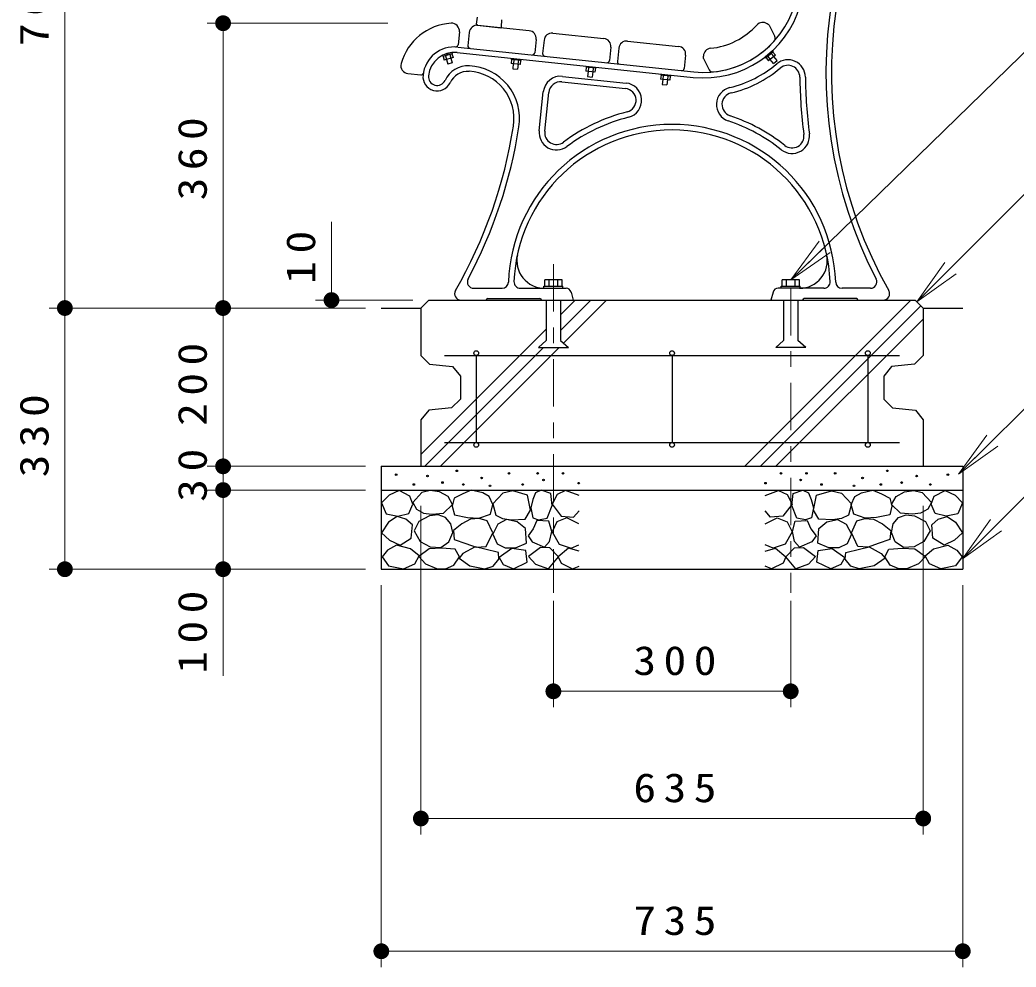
# Model space of a CAD drawing. Units: millimetres on the paper, scale 1:20. Extents: x -365 to 12, y -47 to 257.
# Drawn here: x -148.4 to -85.4, y 61.9 to 121.8 of the extents above; entities that cross this region are included whole.
import ezdxf

# ---------------------------------------------------------------- set-up
doc = ezdxf.new("R2010")
doc.units = ezdxf.units.MM
doc.linetypes.add('USER2', pattern=[6, 3, -1, 1, -1])
doc.layers.add('LY_1', color=7, linetype='Continuous', lineweight=25)
doc.styles.add('ＭＳ ゴシック', font='')
doc.styles.get('ＭＳ ゴシック').set_extended_font_data('MS Gothic')

# ---------------------------------------------------------------- blocks, each defined once
blk = doc.blocks.new('filled_dot')
at = {"color": 0, "linetype": 'Continuous', "lineweight": -2, "const_width": 1.25}
blk.add_lwpolyline([(-0.625, 0, 1), (0.625, 0, 1)], format="xyb", close=True, dxfattribs=at)

msp = doc.modelspace()

# ---------------------------------------------------------------- linework, layer by layer
at = {"layer": 'LY_1', "lineweight": 13}
for p, q in [((-145.558, 103.586), (-145.558, 141.586)), ((-125.141, 121.58), (-136.558, 121.58)), ((-135.558, 104.086), (-135.558, 121.58)), ((-128.707, 103.586), (-128.707, 109.035)), ((-99.683, 105.361), (-97.882, 107.812)), ((-99.683, 105.361), (-97.533, 107.454)), ((-97.184, 107.095), (-99.683, 105.361)), ((-91.709, 103.987), (-89.94, 106.461)), ((-91.709, 103.987), (-89.586, 106.107)), ((-89.233, 105.754), (-91.709, 103.987)), ((-123.558, 104.086), (-129.707, 104.086)), ((-114.233, 102.169), (-112.316, 104.086)), ((-114.233, 103.159), (-113.306, 104.086)), ((-114.045, 101.367), (-111.326, 104.086)), ((-102.593, 93.586), (-92.093, 104.086)), ((-126.558, 103.586), (-146.558, 103.586)), ((-145.558, 87.086), (-145.558, 103.586)), ((-135.558, 93.586), (-135.558, 103.586)), ((-101.603, 93.586), (-91.455, 103.734)), ((-100.613, 93.586), (-91.308, 102.891)), ((-123.058, 94.334), (-115.133, 102.259)), ((-122.816, 93.586), (-115.316, 101.086)), ((-121.826, 93.586), (-114.326, 101.086)), ((-89.069, 93.1), (-87.286, 95.564)), ((-89.069, 93.1), (-86.934, 95.208)), ((-86.583, 94.852), (-89.069, 93.1)), ((-126.558, 93.586), (-136.558, 93.586)), ((-135.558, 92.086), (-135.558, 93.586)), ((-126.558, 92.086), (-136.558, 92.086)), ((-135.558, 80.344), (-135.558, 92.086)), ((-123.058, 91.086), (-123.058, 70.335)), ((-91.308, 91.086), (-91.308, 70.335)), ((-88.826, 87.744), (-87.058, 90.219)), ((-88.826, 87.744), (-86.705, 89.865)), ((-86.351, 89.511), (-88.826, 87.744)), ((-126.558, 87.086), (-146.558, 87.086)), ((-125.558, 86.086), (-125.558, 61.949)), ((-88.808, 86.086), (-88.808, 61.949)), ((-114.683, 85.086), (-114.683, 78.372)), ((-99.683, 85.086), (-99.683, 78.372)), ((-99.683, 79.372), (-114.683, 79.372)), ((-91.308, 71.335), (-123.058, 71.335)), ((-88.808, 62.949), (-125.558, 62.949))]:
    msp.add_line(p, q, dxfattribs=at)
at = {"layer": 'LY_1'}
for p, q in [((-119.547, 121.516), (-119.476, 121.954)), ((-117.957, 121.343), (-117.932, 121.788)), ((-120.624, 121.028), (-120.709, 120.219)), ((-119.998, 121.004), (-120.087, 120.159)), ((-119.503, 121.458), (-118.012, 121.296)), ((-119.448, 121.449), (-116.216, 121.11)), ((-114.724, 120.953), (-111.492, 120.613)), ((-115.771, 120.56), (-115.86, 119.715)), ((-115.274, 120.508), (-115.363, 119.662)), ((-110, 120.456), (-106.768, 120.117)), ((-121.101, 119.727), (-121.686, 119.554)), ((-121.08, 119.656), (-121.665, 119.482)), ((-121.435, 119.628), (-121.394, 119.562)), ((-121.331, 119.581), (-121.371, 119.647)), ((-121.101, 119.727), (-121.08, 119.655)), ((-121.095, 119.651), (-121.024, 119.411)), ((-120.76, 119.727), (-105.843, 118.159)), ((-120.724, 120.075), (-105.806, 118.507)), ((-111.047, 120.064), (-111.136, 119.218)), ((-110.55, 120.011), (-110.639, 119.166)), ((-100.839, 119.828), (-101.304, 119.434)), ((-100.791, 119.771), (-101.256, 119.377)), ((-100.99, 119.602), (-101.054, 119.646)), ((-100.913, 119.667), (-100.752, 119.477)), ((-100.839, 119.828), (-100.791, 119.771)), ((-100.803, 119.761), (-100.641, 119.57)), ((-121.686, 119.554), (-121.665, 119.482)), ((-121.649, 119.487), (-121.578, 119.247)), ((-121.024, 119.411), (-121.578, 119.247)), ((-121.511, 119.528), (-121.44, 119.288)), ((-121.445, 119.287), (-121.361, 119.002)), ((-121.073, 119.087), (-121.361, 119.002)), ((-121.234, 119.61), (-121.163, 119.37)), ((-121.157, 119.372), (-121.073, 119.087)), ((-117.326, 119.291), (-117.352, 119.042)), ((-116.778, 118.982), (-117.352, 119.042)), ((-117.334, 119.367), (-117.342, 119.292)), ((-116.735, 119.228), (-117.342, 119.292)), ((-117.214, 119.027), (-117.248, 118.704)), ((-117.182, 119.276), (-117.208, 119.027)), ((-117.074, 119.34), (-117.062, 119.263)), ((-116.996, 119.256), (-117.008, 119.333)), ((-116.916, 118.996), (-116.95, 118.673)), ((-116.895, 119.245), (-116.921, 118.997)), ((-116.752, 119.23), (-116.778, 118.982)), ((-116.728, 119.303), (-116.735, 119.229)), ((-106.323, 119.567), (-106.412, 118.722)), ((-101.305, 119.434), (-101.256, 119.377)), ((-101.244, 119.387), (-101.082, 119.197)), ((-101.133, 119.481), (-100.972, 119.29)), ((-101.105, 119.603), (-101.041, 119.559)), ((-100.642, 119.57), (-101.082, 119.197)), ((-100.766, 119.038), (-100.976, 119.286)), ((-100.766, 119.038), (-100.537, 119.233)), ((-100.537, 119.232), (-100.747, 119.48)), ((-123.875, 118.395), (-123.066, 118.31)), ((-117.248, 118.704), (-116.95, 118.673)), ((-112.602, 118.794), (-112.628, 118.545)), ((-112.054, 118.485), (-112.628, 118.545)), ((-112.61, 118.87), (-112.618, 118.796)), ((-112.011, 118.732), (-112.618, 118.796)), ((-112.49, 118.531), (-112.524, 118.208)), ((-112.458, 118.779), (-112.484, 118.53)), ((-112.35, 118.843), (-112.338, 118.766)), ((-112.272, 118.759), (-112.284, 118.836)), ((-112.192, 118.5), (-112.226, 118.176)), ((-112.171, 118.749), (-112.197, 118.5)), ((-112.028, 118.734), (-112.054, 118.485)), ((-112.004, 118.807), (-112.011, 118.732)), ((-107.886, 118.374), (-107.894, 118.299)), ((-114.147, 117.876), (-110.127, 117.453)), ((-114.11, 118.224), (-110.091, 117.801)), ((-112.524, 118.208), (-112.226, 118.176)), ((-107.878, 118.298), (-107.904, 118.049)), ((-107.33, 117.989), (-107.904, 118.049)), ((-107.288, 118.235), (-107.894, 118.299)), ((-107.766, 118.034), (-107.8, 117.711)), ((-107.734, 118.282), (-107.76, 118.034)), ((-107.626, 118.347), (-107.614, 118.27)), ((-107.548, 118.263), (-107.56, 118.34)), ((-107.468, 118.003), (-107.502, 117.68)), ((-107.447, 118.252), (-107.473, 118.004)), ((-107.304, 118.237), (-107.33, 117.989)), ((-107.28, 118.31), (-107.287, 118.236)), ((-115.578, 114.788), (-115.319, 117.245)), ((-115.23, 114.751), (-114.971, 117.208)), ((-107.8, 117.711), (-107.502, 117.68)), ((-114.134, 105.361), (-115.231, 105.361)), ((-115.231, 104.961), (-115.231, 105.361)), ((-114.957, 104.961), (-114.957, 105.361)), ((-114.409, 104.961), (-114.409, 105.361)), ((-114.134, 104.961), (-114.134, 105.361)), ((-100.231, 104.961), (-100.231, 105.361)), ((-99.134, 105.361), (-100.231, 105.361)), ((-99.957, 104.961), (-99.957, 105.361)), ((-99.409, 104.961), (-99.409, 105.361)), ((-99.134, 104.961), (-99.134, 105.361)), ((-119.716, 104.836), (-117.925, 104.836)), ((-116.774, 104.836), (-113.883, 104.836)), ((-115.283, 104.836), (-115.283, 104.961)), ((-115.283, 104.961), (-114.083, 104.961)), ((-114.083, 104.836), (-114.083, 104.961)), ((-113.569, 104.595), (-113.433, 104.086)), ((-100.796, 104.595), (-100.933, 104.086)), ((-97.591, 104.836), (-100.482, 104.836)), ((-100.283, 104.836), (-100.283, 104.961)), ((-100.283, 104.961), (-99.083, 104.961)), ((-99.083, 104.836), (-99.083, 104.961)), ((-94.637, 104.836), (-96.44, 104.836)), ((-122.558, 104.086), (-123.058, 103.586)), ((-122.558, 104.086), (-91.808, 104.086)), ((-118.833, 104.186), (-115.533, 104.186)), ((-115.133, 104.086), (-115.133, 101.536)), ((-114.233, 104.086), (-114.233, 101.536)), ((-100.133, 104.086), (-100.133, 101.536)), ((-99.233, 104.086), (-99.233, 101.536)), ((-95.533, 104.186), (-98.833, 104.186)), ((-91.808, 104.086), (-91.308, 103.586)), ((-125.558, 103.586), (-123.058, 103.586)), ((-123.058, 103.586), (-123.058, 100.586)), ((-91.308, 103.586), (-88.808, 103.586)), ((-91.308, 103.586), (-91.308, 100.586)), ((-115.633, 101.086), (-115.133, 101.536)), ((-114.233, 101.536), (-113.733, 101.086)), ((-100.133, 101.536), (-100.633, 101.086)), ((-98.733, 101.086), (-99.233, 101.536)), ((-115.633, 101.086), (-113.733, 101.086)), ((-98.733, 101.086), (-100.633, 101.086)), ((-123.058, 100.586), (-122.502, 100.031)), ((-121.558, 100.586), (-92.808, 100.586)), ((-119.558, 100.586), (-119.558, 95.086)), ((-107.183, 100.586), (-107.183, 95.086)), ((-94.808, 100.586), (-94.808, 95.086)), ((-91.308, 100.586), (-91.863, 100.031)), ((-122.502, 100.031), (-121.055, 99.886)), ((-121.055, 99.886), (-120.558, 99.278)), ((-93.31, 99.886), (-93.808, 99.278)), ((-91.863, 100.031), (-93.31, 99.886)), ((-120.558, 99.278), (-120.558, 97.836)), ((-93.808, 99.278), (-93.808, 97.836)), ((-120.558, 97.836), (-121.113, 97.281)), ((-93.808, 97.836), (-93.252, 97.28)), ((-122.56, 97.136), (-123.058, 96.528)), ((-121.113, 97.281), (-122.56, 97.136)), ((-93.252, 97.281), (-91.805, 97.136)), ((-91.805, 97.136), (-91.308, 96.528)), ((-123.058, 96.528), (-123.058, 93.586)), ((-91.308, 96.528), (-91.308, 93.586)), ((-121.558, 95.086), (-92.808, 95.086)), ((-125.558, 93.586), (-125.558, 87.086)), ((-125.558, 93.586), (-88.808, 93.586)), ((-88.808, 93.586), (-88.808, 87.086)), ((-125.558, 92.086), (-88.808, 92.086)), ((-125.558, 87.086), (-88.808, 87.086))]:
    msp.add_line(p, q, dxfattribs=at)
at = {"layer": 'LY_1', "color": 21}
for p, q in [((-101.046, 121.45), (-101.164, 121.536)), ((-101.046, 121.45), (-100.686, 120.736)), ((-105.197, 119.353), (-105.196, 119.499)), ((-105.197, 119.353), (-104.836, 118.639))]:
    msp.add_line(p, q, dxfattribs=at)
at = {"layer": 'LY_1', "linetype": 'USER2', "lineweight": 13}
for p, q in [((-114.683, 106.361), (-114.683, 85.586)), ((-99.683, 104.861), (-99.683, 85.586))]:
    msp.add_line(p, q, dxfattribs=at)
at = {"layer": 'LY_1', "lineweight": 13}
for points in [[(-99.683, 105.361), (-83.535, 121.08), (-44.24, 121.08)], [(-91.709, 103.987), (-83.314, 112.375), (-58.945, 112.375)], [(-89.069, 93.1), (-83.154, 98.941), (-40.859, 98.941)], [(-88.826, 87.744), (-83.154, 93.416), (-76.638, 93.416)]]:
    msp.add_lwpolyline(points, dxfattribs=at)
at = {"layer": 'LY_1'}
for points in [[(-124.435, 92.056), (-125.069, 91.755), (-125.544, 91.28), (-125.243, 90.583), (-124.515, 90.44), (-123.818, 90.599), (-123.564, 91.185), (-123.754, 91.692)], [(-122.464, 92.061), (-122.991, 91.926), (-123.572, 91.29), (-123.343, 90.871), (-122.885, 90.634), (-122.37, 90.561), (-121.626, 90.628), (-121.059, 91.169), (-121.343, 91.669), (-121.876, 91.979)], [(-119.873, 92.071), (-120.41, 91.847), (-120.956, 91.579), (-121.073, 91.078), (-120.938, 90.514), (-120.115, 90.353), (-119.39, 90.308), (-118.665, 90.567), (-118.513, 91.176), (-118.746, 91.686), (-119.148, 91.91)], [(-117.253, 92.044), (-117.884, 91.884), (-118.514, 91.216), (-118.329, 90.499), (-117.889, 90.283), (-117.328, 90.215), (-116.462, 90.24), (-116.129, 90.808), (-116.314, 91.773)], [(-115.981, 91.495), (-116.116, 90.972), (-115.99, 90.34), (-115.62, 90.214), (-115.069, 90.304), (-114.763, 91.116), (-114.844, 91.874), (-115.458, 92.082), (-115.81, 91.902)], [(-98.385, 91.495), (-98.249, 90.972), (-98.376, 90.34), (-98.746, 90.214), (-99.296, 90.304), (-99.603, 91.116), (-99.522, 91.874), (-98.908, 92.082), (-98.556, 91.902)], [(-97.112, 92.044), (-96.482, 91.884), (-95.851, 91.216), (-96.037, 90.499), (-96.477, 90.283), (-97.038, 90.215), (-97.903, 90.24), (-98.237, 90.808), (-98.052, 91.773)], [(-94.492, 92.071), (-93.955, 91.847), (-93.41, 91.579), (-93.293, 91.078), (-93.427, 90.514), (-94.251, 90.353), (-94.976, 90.308), (-95.701, 90.567), (-95.853, 91.176), (-95.62, 91.686), (-95.217, 91.91)], [(-91.901, 92.061), (-91.374, 91.926), (-90.793, 91.29), (-91.023, 90.871), (-91.48, 90.634), (-91.996, 90.561), (-92.739, 90.628), (-93.307, 91.169), (-93.023, 91.669), (-92.49, 91.979)], [(-89.93, 92.056), (-89.297, 91.755), (-88.821, 91.28), (-89.122, 90.583), (-89.851, 90.44), (-90.548, 90.599), (-90.802, 91.185), (-90.612, 91.692)], [(-124.562, 90.409), (-125.101, 90.06), (-125.544, 89.379), (-125.037, 88.919), (-124.372, 88.603), (-123.675, 89.046), (-123.596, 89.886), (-124.004, 90.248)], [(-123.099, 88.844), (-122.478, 88.499), (-121.802, 88.452), (-121.289, 88.814), (-121.045, 89.412), (-121.157, 89.949), (-121.505, 90.358), (-121.971, 90.522), (-122.505, 90.466), (-123.195, 90.097), (-123.491, 89.52)], [(-119.923, 90.24), (-120.478, 89.943), (-121.005, 89.524), (-120.951, 88.97), (-120.207, 88.7), (-119.572, 88.483), (-118.923, 88.51), (-118.518, 89.375), (-118.869, 90.132), (-119.373, 90.296)], [(-117.64, 90.233), (-118.184, 89.924), (-118.517, 89.305), (-118.245, 88.687), (-117.72, 88.439), (-117.083, 88.44), (-116.391, 88.737), (-116.453, 89.664), (-116.976, 90.086)], [(-115.728, 90.163), (-115.963, 89.644), (-116.284, 89.187), (-116.025, 88.816), (-115.246, 88.482), (-114.919, 88.843), (-114.789, 89.471), (-114.974, 90.126)], [(-98.638, 90.163), (-98.403, 89.644), (-98.081, 89.187), (-98.341, 88.816), (-99.12, 88.482), (-99.447, 88.843), (-99.577, 89.471), (-99.392, 90.126)], [(-96.726, 90.233), (-96.182, 89.924), (-95.848, 89.305), (-96.12, 88.687), (-96.645, 88.439), (-97.282, 88.44), (-97.975, 88.737), (-97.913, 89.664), (-97.39, 90.086)], [(-94.442, 90.24), (-93.888, 89.943), (-93.361, 89.524), (-93.415, 88.97), (-94.158, 88.7), (-94.794, 88.483), (-95.442, 88.51), (-95.848, 89.375), (-95.496, 90.132), (-94.993, 90.296)], [(-91.266, 88.844), (-91.888, 88.499), (-92.564, 88.452), (-93.077, 88.814), (-93.321, 89.412), (-93.209, 89.949), (-92.861, 90.358), (-92.395, 90.522), (-91.861, 90.466), (-91.171, 90.097), (-90.874, 89.52)], [(-89.804, 90.409), (-89.265, 90.06), (-88.821, 89.379), (-89.328, 88.919), (-89.994, 88.603), (-90.691, 89.046), (-90.77, 89.886), (-90.362, 90.248)], [(-124.603, 88.612), (-125.172, 88.293), (-125.51, 87.87), (-125.106, 87.304), (-124.164, 87.101), (-123.448, 87.42), (-123.175, 87.925), (-123.714, 88.381)], [(-121.748, 88.405), (-122.532, 88.364), (-123.194, 87.891), (-122.762, 87.432), (-122.072, 87.121), (-121.507, 87.113), (-120.964, 87.337), (-120.626, 87.864), (-120.883, 88.351)], [(-119.633, 88.496), (-120.403, 88.077), (-120.646, 87.78), (-119.957, 87.294), (-119.011, 87.104), (-118.481, 87.288), (-118.132, 87.712), (-118.16, 88.131), (-119.024, 88.361)], [(-117.311, 88.388), (-118.114, 87.832), (-117.856, 87.388), (-117.212, 87.115), (-116.334, 87.523), (-116.42, 88.265)], [(-115.493, 88.452), (-116.26, 87.884), (-115.815, 87.414), (-114.999, 87.105), (-114.368, 87.859), (-114.912, 88.428)], [(-98.872, 88.452), (-98.106, 87.884), (-98.551, 87.414), (-99.367, 87.105), (-99.997, 87.859), (-99.453, 88.428)], [(-97.055, 88.388), (-96.252, 87.832), (-96.51, 87.388), (-97.154, 87.115), (-98.032, 87.523), (-97.945, 88.265)], [(-94.733, 88.496), (-93.963, 88.077), (-93.719, 87.78), (-94.409, 87.294), (-95.355, 87.104), (-95.885, 87.288), (-96.233, 87.712), (-96.206, 88.131), (-95.341, 88.361)], [(-92.618, 88.405), (-91.834, 88.364), (-91.172, 87.891), (-91.604, 87.432), (-92.293, 87.121), (-92.859, 87.113), (-93.402, 87.337), (-93.739, 87.864), (-93.483, 88.351)], [(-89.763, 88.612), (-89.194, 88.293), (-88.856, 87.87), (-89.259, 87.304), (-90.202, 87.101), (-90.918, 87.42), (-91.191, 87.925), (-90.652, 88.381)]]:
    msp.add_lwpolyline(points, close=True, dxfattribs=at)
for points in [[(-113.058, 91.751), (-113.913, 92.068), (-114.452, 91.799), (-114.769, 91.197), (-114.183, 90.436), (-113.406, 90.373), (-113.058, 90.769)], [(-101.308, 91.751), (-100.452, 92.068), (-99.914, 91.799), (-99.597, 91.197), (-100.183, 90.436), (-100.959, 90.373), (-101.308, 90.769)], [(-113.074, 89.945), (-113.834, 90.341), (-114.468, 90.088), (-114.769, 89.438), (-114.325, 88.662), (-113.565, 88.424), (-113.074, 88.63)], [(-101.292, 89.945), (-100.532, 90.341), (-99.898, 90.088), (-99.597, 89.438), (-100.04, 88.662), (-100.801, 88.424), (-101.292, 88.63)], [(-113.058, 88.218), (-113.723, 88.424), (-114.373, 87.87), (-114.199, 87.474), (-113.47, 87.109), (-113.058, 87.268)], [(-101.308, 88.218), (-100.642, 88.424), (-99.993, 87.87), (-100.167, 87.474), (-100.896, 87.109), (-101.308, 87.268)]]:
    msp.add_lwpolyline(points, dxfattribs=at)
for centre, radius in [((-119.558, 100.736), 0.15), ((-107.183, 100.736), 0.15), ((-94.808, 100.736), 0.15), ((-119.558, 94.936), 0.15), ((-107.183, 94.936), 0.15), ((-94.808, 94.936), 0.15), ((-120.787, 93.301), 0.05), ((-117.493, 93.136), 0.05), ((-115.681, 93.136), 0.05), ((-114.075, 93.136), 0.05), ((-100.291, 93.136), 0.05), ((-98.685, 93.136), 0.05), ((-96.873, 93.136), 0.05), ((-93.578, 93.301), 0.05), ((-124.617, 93.054), 0.05), ((-122.64, 92.972), 0.05), ((-121.693, 92.56), 0.05), ((-119.222, 92.848), 0.05), ((-115.31, 92.725), 0.05), ((-113.086, 92.519), 0.05), ((-101.279, 92.519), 0.05), ((-99.055, 92.725), 0.05), ((-95.143, 92.848), 0.05), ((-92.672, 92.56), 0.05), ((-91.725, 92.972), 0.05), ((-89.749, 93.054), 0.05), ((-123.505, 92.436), 0.05), ((-120.376, 92.436), 0.05), ((-118.687, 92.354), 0.05), ((-116.628, 92.436), 0.05), ((-97.738, 92.436), 0.05), ((-95.679, 92.354), 0.05), ((-93.99, 92.436), 0.05), ((-90.86, 92.436), 0.05)]:
    msp.add_circle(centre, radius, dxfattribs=at)
for centre, radius, start, end in [((-69.107, 118.458), 28.35, 133.87331, 207.37908), ((-69.107, 118.458), 28, 133.87331, 209.46894), ((-105.179, 124.474), 6, 264.00013, 343.79283), ((-105.179, 124.474), 6.35, 264.00013, 343.79283), ((-120.933, 118.086), 3.5, 93.59488, 164.40651), ((-121.121, 121.08), 0.5, 354.00069, 93.59491), ((-119.498, 121.508), 0.05, 170.78414, 263.78414), ((-119.5, 120.952), 0.5, 84.00015, 174.00018), ((-118.007, 121.346), 0.05, 263.78414, 356.78414), ((-116.268, 120.612), 0.5, 354.00016, 84.00015), ((-114.776, 120.455), 0.5, 84.00015, 174.00018), ((-111.544, 120.116), 0.5, 354.00016, 84.00015), ((-110.052, 119.959), 0.5, 84.00015, 174.00018), ((-120.933, 118.086), 2, 84.00015, 173.99896), ((-120.933, 118.086), 1.65, 84.00015, 173.99896), ((-120.858, 120.235), 0.15, 268.00129, 354.00091), ((-119.937, 120.143), 0.15, 174.00035, 264.00012), ((-116.009, 119.73), 0.15, 264.00016, 354.00033), ((-115.213, 119.647), 0.15, 174.00035, 264.00012), ((-106.82, 119.619), 0.5, 354.00016, 84.00015), ((-123.822, 118.892), 0.5, 164.40649, 264.00064), ((-111.285, 119.234), 0.15, 264.00016, 354.00033), ((-110.489, 119.15), 0.15, 174.00035, 264.00012), ((-105.179, 124.474), 7.15, 283.33013, 310.18079), ((-99.856, 118.171), 1.1, 0.53347, 130.18082), ((-123.05, 118.459), 0.15, 264.00063, 350.00017), ((-120.078, 117.292), 1.6, 86.9996, 154.99942), ((-120.078, 117.292), 1.25, 86.9996, 154.99942), ((-120.17, 115.545), 3, 351.12809, 86.9996), ((-120.17, 115.545), 3.35, 351.12809, 86.9996), ((-106.561, 118.737), 0.15, 264.00016, 354.00033), ((-105.179, 124.474), 7.5, 283.33013, 310.18079), ((-99.856, 118.171), 0.75, 0.53343, 130.1808), ((-122.027, 118.201), 0.9, 173.99899, 334.99936), ((-122.027, 118.201), 0.55, 173.99899, 334.99936), ((-114.225, 117.13), 1.1, 84.00015, 174.00002), ((-114.225, 117.13), 0.75, 84.00015, 174), ((-110.206, 116.707), 1.1, 284.28651, 84.00015), ((-69.107, 118.458), 30, 180.53345, 187.48199), ((-69.107, 118.458), 29.65, 180.53345, 187.48199), ((-110.206, 116.707), 0.75, 284.28651, 84.00015), ((-103.277, 116.447), 1.1, 103.33015, 251.40525), ((-103.277, 116.447), 0.75, 103.33015, 251.40525), ((-107.183, 104.836), 11.5, 104.28653, 126.58269), ((-107.183, 104.836), 11.15, 104.28653, 126.58269), ((-107.183, 104.836), 11.15, 51.72892, 71.40528), ((-107.183, 104.836), 11.5, 51.72892, 71.40528), ((-146.847, 119.709), 30, 329.95026, 351.12809), ((-146.847, 119.709), 30.35, 331.92274, 351.12809), ((-107.183, 104.836), 10.35, 2.13243, 177.86759), ((-107.183, 104.836), 10, 2.38802, 177.61201), ((-114.484, 114.673), 1.1, 174.00002, 306.58266), ((-114.484, 114.673), 0.75, 174, 306.58269), ((-99.595, 114.453), 1.1, 231.7289, 7.48202), ((-99.595, 114.453), 0.75, 231.72891, 7.48199), ((-115.245, 106.586), 1.75, 167.75333, 270), ((-99.121, 106.586), 1.75, 269.99996, 12.24664), ((-119.716, 105.236), 0.4, 151.92275, 270), ((-117.925, 105.236), 0.4, 270.00002, 357.86757), ((-116.775, 105.236), 0.4, 177.61201, 270), ((-97.591, 105.236), 0.4, 270.00002, 2.38801), ((-96.44, 105.236), 0.4, 182.13241, 270.00002), ((-94.637, 105.236), 0.4, 270.00002, 27.37917), ((-120.533, 104.486), 0.4, 149.95029, 270), ((-113.883, 104.511), 0.325, 15.00002, 89.99998), ((-100.483, 104.511), 0.325, 89.99998, 164.99994), ((-93.833, 104.486), 0.4, 270.00002, 29.46894), ((-118.833, 104.086), 0.1, 89.99998, 179.99996), ((-115.533, 104.086), 0.1, 0, 89.99998), ((-98.833, 104.086), 0.1, 89.99998, 179.99996), ((-95.533, 104.086), 0.1, 0, 89.99998)]:
    msp.add_arc(centre, radius, start, end, dxfattribs=at)
at = {"layer": 'LY_1', "color": 21}
for centre, radius, start, end in [((-101.46, 121.132), 0.5, 53.79798, 138.05885), ((-105.179, 124.474), 4.5, 275.53717, 318.05884), ((-105.179, 124.474), 6, 275.64471, 317.95193), ((-100.909, 120.623), 0.25, 317.95193, 26.79801), ((-104.696, 119.498), 0.5, 95.53722, 179.79806), ((-104.613, 118.752), 0.25, 206.79801, 275.64471)]:
    msp.add_arc(centre, radius, start, end, dxfattribs=at)

# ---------------------------------------------------------------- block references
at = {"layer": 'LY_1', "lineweight": 13, "xscale": 0.4, "yscale": 0.4}
for p, rotation in [((-135.558, 121.58), 270), ((-128.707, 104.086), 270), ((-145.558, 103.586), 270), ((-135.558, 103.586), 270), ((-135.558, 93.586), 270), ((-135.558, 92.086), 270), ((-145.558, 87.086), 90), ((-135.558, 87.086), 90), ((-99.683, 79.372), 180), ((-91.308, 71.335), 180), ((-88.808, 62.949), 180)]:
    msp.add_blockref('filled_dot', p, dxfattribs=dict(at, rotation=rotation))
for p in [(-114.683, 79.372), (-123.058, 71.335), (-125.558, 62.949)]:
    msp.add_blockref('filled_dot', p, dxfattribs=at)

# ---------------------------------------------------------------- texts
at = {"layer": 'LY_1', "char_height": 1.833, "attachment_point": 8, "rotation": 90, "style": 'ＭＳ ゴシック'}
for s, insert in [('\\T1.33;\\W1.15;760', (-146.558, 123.001)), ('\\T1.33;\\W1.15;360', (-136.558, 113.248)), ('\\T1.34;\\W1.15;10', (-129.707, 107.035)), ('\\T1.33;\\W1.15;200', (-136.558, 99.003)), ('\\T1.33;\\W1.15;330', (-146.558, 95.751)), ('\\T1.34;\\W1.15;30', (-136.558, 93.264)), ('\\T1.33;\\W1.15;100', (-136.558, 83.344))]:
    msp.add_mtext(s, dxfattribs=dict(at, insert=insert))
at = {"layer": 'LY_1', "char_height": 1.833, "attachment_point": 8, "style": 'ＭＳ ゴシック'}
for s, insert in [('\\T1.33;\\W1.15;300', (-106.766, 80.372)), ('\\T1.33;\\W1.15;635', (-106.766, 72.335)), ('\\T1.33;\\W1.15;735', (-106.766, 63.949))]:
    msp.add_mtext(s, dxfattribs=dict(at, insert=insert))

doc.saveas('drawing.dxf')
